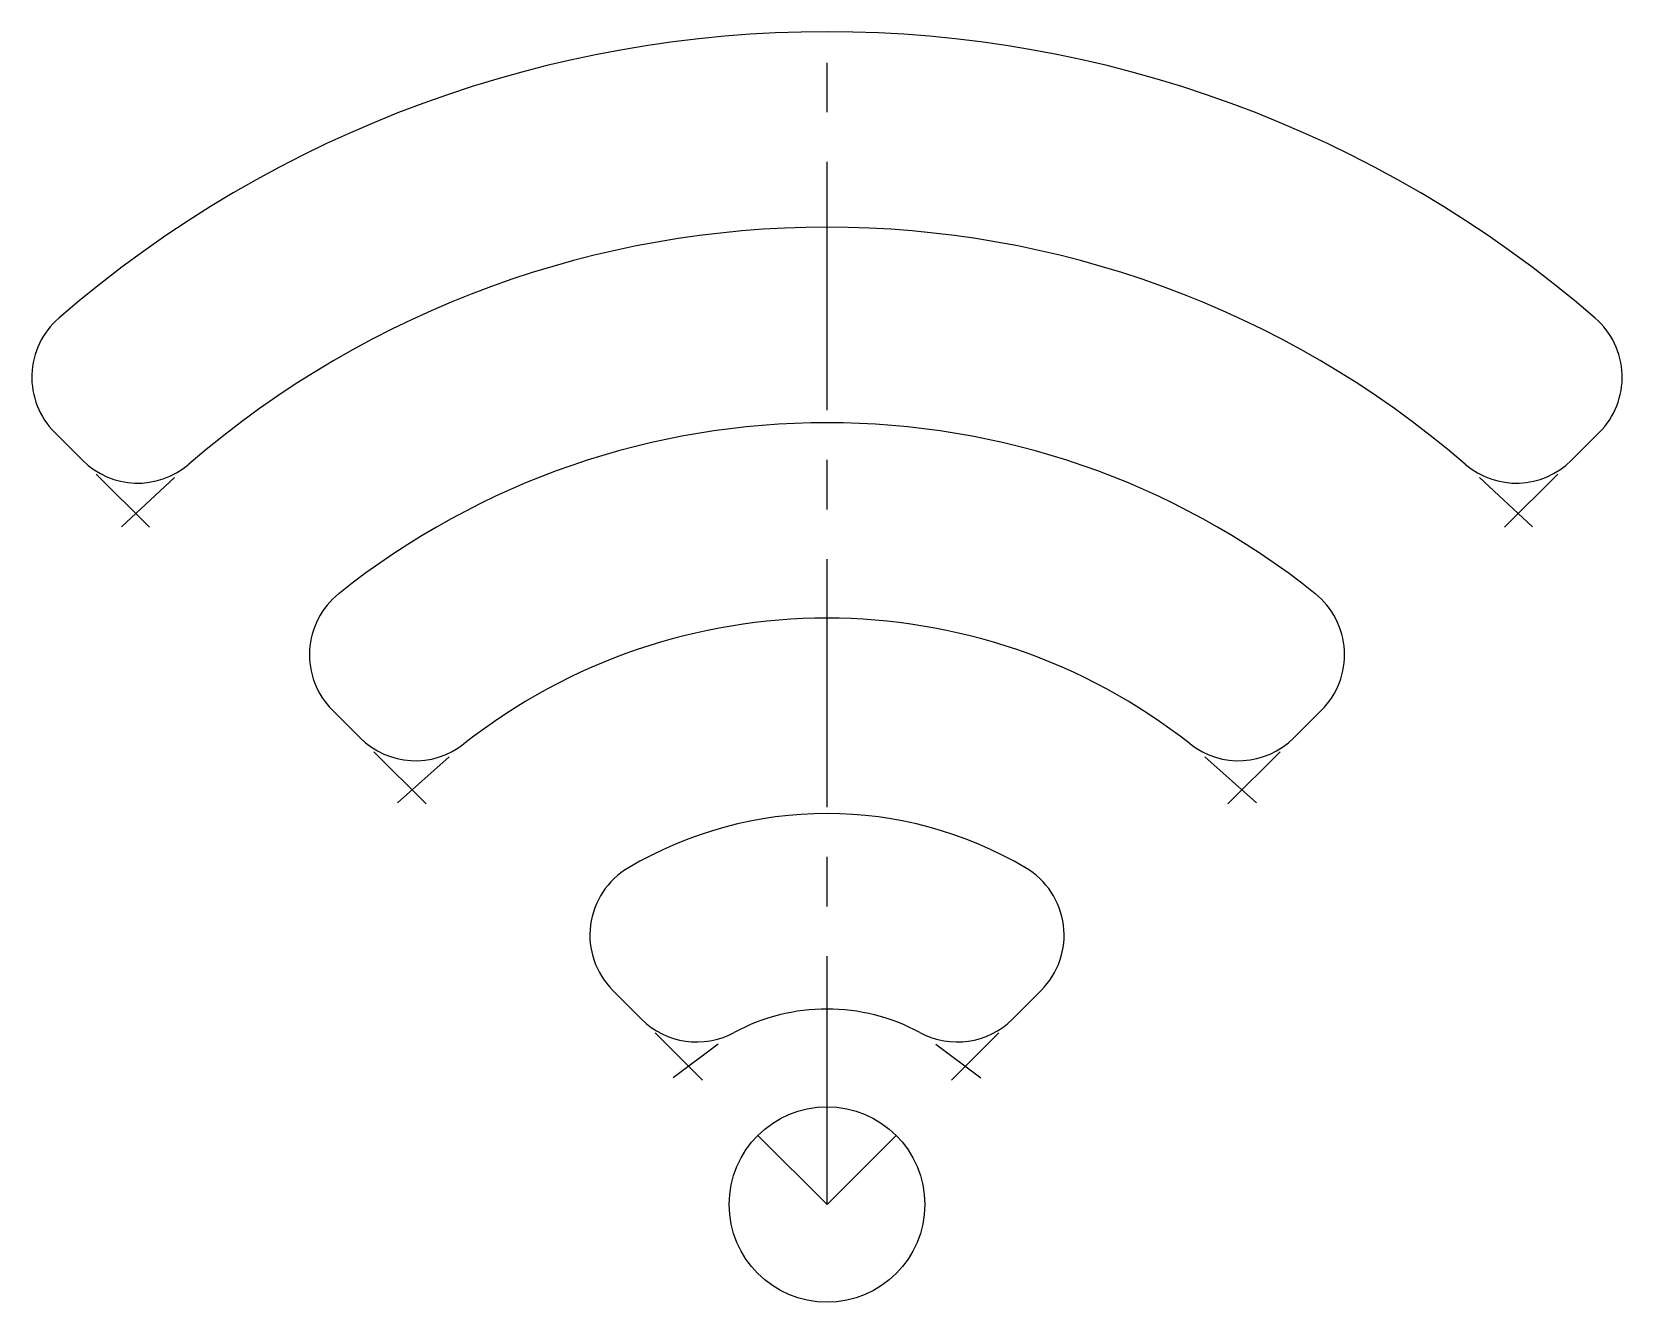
# Model space of a CAD drawing. Header units: millimetres. Extents: x -40.7 to 40.7, y -5 to 60.
import ezdxf

# ---------------------------------------------------------------- set-up
doc = ezdxf.new("R2010")
doc.units = ezdxf.units.MM
doc.linetypes.add('CENTERX2', pattern=[20.32, 12.7, -2.54, 2.54, -2.54])

msp = doc.modelspace()

# ---------------------------------------------------------------- linework, layer by layer
at = {"color": 7, "linetype": 'CENTERX2'}
for q in [(0, 60), (-3.536, 3.536), (3.536, 3.536)]:
    msp.add_line((0, 0), q, dxfattribs=at)
at = {"color": 7, "linetype": 'Continuous'}
for p, q in [((-38.079, 38.079), (-39.497, 39.497)), ((38.079, 38.079), (39.497, 39.497)), ((-37.372, 37.372), (-34.648, 34.648)), ((-33.372, 37.197), (-36.088, 34.675)), ((33.372, 37.197), (36.088, 34.675)), ((37.372, 37.372), (34.648, 34.648)), ((-23.875, 23.875), (-25.298, 25.298)), ((23.875, 23.875), (25.298, 25.298)), ((-23.168, 23.168), (-20.506, 20.506)), ((-19.318, 22.897), (-21.961, 20.549)), ((19.318, 22.897), (21.961, 20.549)), ((23.168, 23.168), (20.506, 20.506)), ((-9.487, 9.487), (-10.954, 10.954)), ((9.487, 9.487), (10.954, 10.954)), ((-8.78, 8.78), (-6.364, 6.364)), ((-5.558, 8.199), (-7.873, 6.473)), ((5.558, 8.199), (7.873, 6.473)), ((8.78, 8.78), (6.364, 6.364))]:
    msp.add_line(p, q, dxfattribs=at)
msp.add_circle((0, 0), 5, dxfattribs=at)
for centre, radius, start, end in [((0, 0), 60, 49.09604, 130.90396), ((0, 0), 50, 49.24802, 130.75198), ((-36.668, 42.325), 4, 130.90396, 225), ((36.668, 42.325), 4, 315, 49.09604), ((0, 0), 40, 51.37937, 128.62063), ((-35.25, 40.907), 4, 225, 310.75198), ((35.25, 40.907), 4, 229.24802, 315), ((-22.47, 28.127), 4, 128.62063, 225), ((22.47, 28.127), 4, 315, 51.37937), ((0, 0), 30, 51.75633, 128.24367), ((-21.046, 26.703), 4, 225, 308.24367), ((21.046, 26.703), 4, 231.75633, 315), ((0, 0), 20, 59.47751, 120.52249), ((-8.126, 13.783), 4, 120.52249, 225), ((8.126, 13.783), 4, 315, 59.47751), ((0, 0), 10, 61.60155, 118.39845), ((-6.658, 12.315), 4, 225, 298.39845), ((6.658, 12.315), 4, 241.60155, 315)]:
    msp.add_arc(centre, radius, start, end, dxfattribs=at)

doc.saveas('drawing.dxf')
